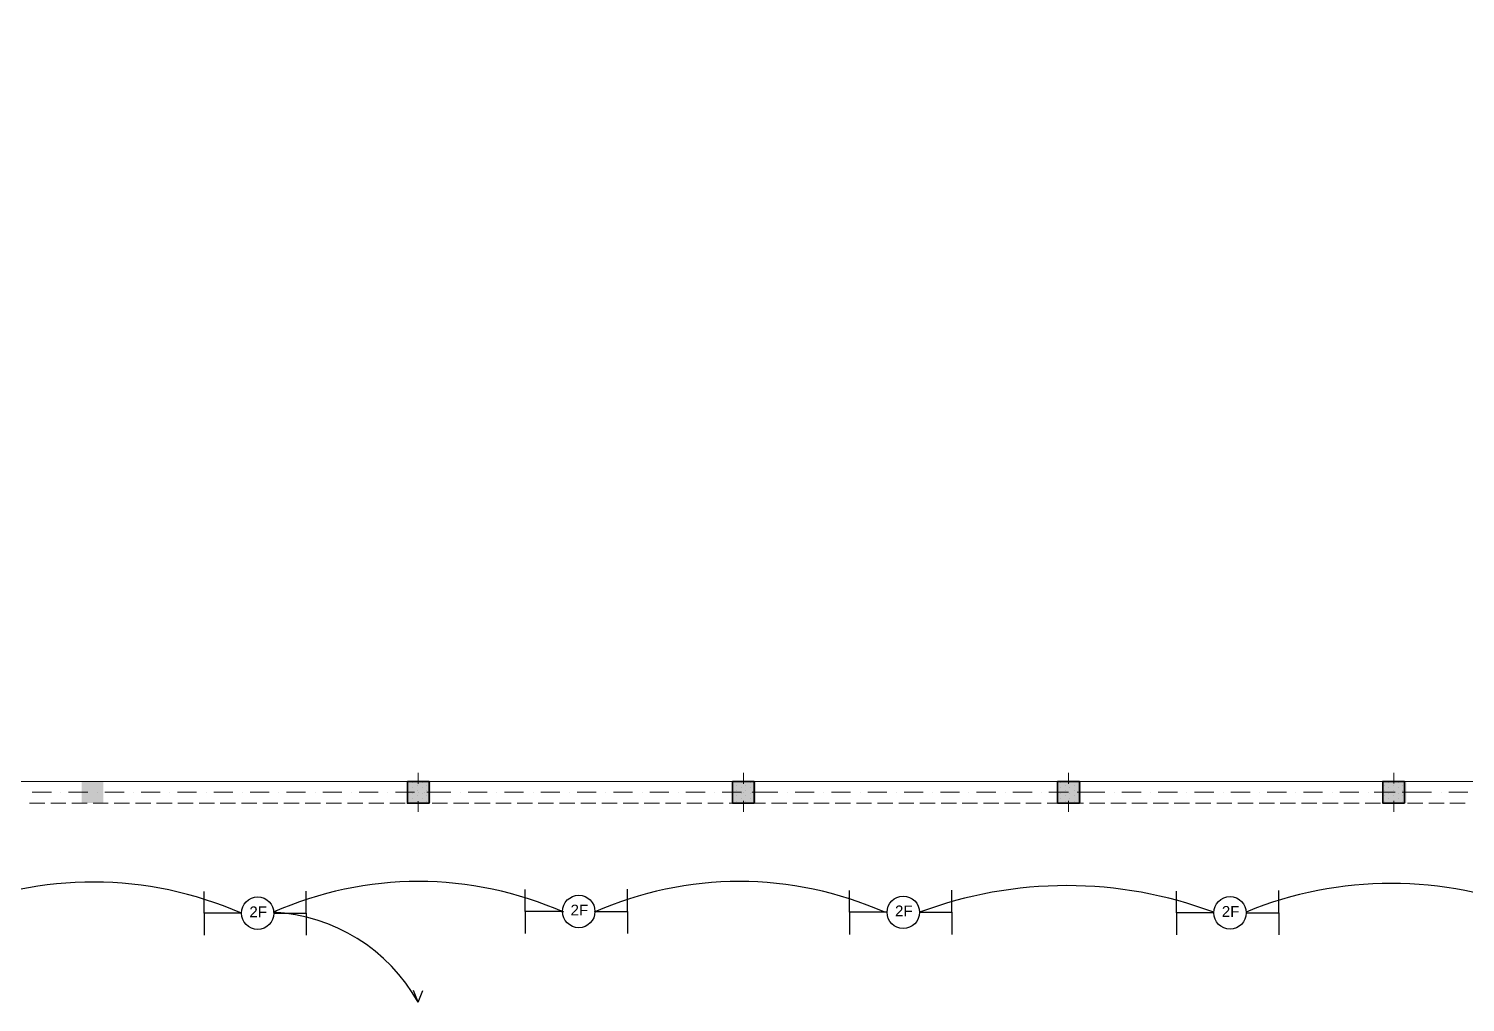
# Model space of a CAD drawing. Header units: inches. Extents: x 206002 to 410047, y 60394 to 83306.
# Drawn here: x 212924 to 226213, y 72250 to 81254 of the extents above; entities that cross this region are included whole.
import ezdxf

# ---------------------------------------------------------------- set-up
doc = ezdxf.new("R2010")
doc.units = ezdxf.units.IN
doc.header["$MEASUREMENT"] = 0
doc.layers.add('LIGHTING', color=1, linetype='Continuous')
doc.layers.add('PDF_Structural - Bearing', color=7, linetype='Continuous')
doc.styles.get("Standard").update_dxf_attribs({"font": 'arial.ttf'})

msp = doc.modelspace()

# ---------------------------------------------------------------- linework, layer by layer
at = {"layer": 'LIGHTING'}
for p, q in [((214546, 73074), (214546, 73276)), ((215491, 73074), (215491, 73279)), ((217517, 73090), (217517, 73292)), ((218462, 73090), (218462, 73296)), ((220518, 73082), (220518, 73284)), ((221464, 73082), (221464, 73287)), ((223541, 73077), (223541, 73279)), ((224487, 73077), (224487, 73283)), ((214892, 73074), (214546, 73074)), ((214546, 73074), (214546, 72870)), ((215192, 73074), (215491, 73074)), ((215491, 73074), (215491, 72870)), ((217862, 73090), (217517, 73090)), ((217517, 73090), (217517, 72886)), ((218162, 73090), (218462, 73090)), ((218462, 73090), (218462, 72886)), ((220864, 73082), (220518, 73082)), ((220518, 73082), (220518, 72878)), ((221164, 73082), (221464, 73082)), ((221464, 73082), (221464, 72878)), ((223887, 73077), (223541, 73077)), ((223541, 73077), (223541, 72873)), ((224187, 73077), (224487, 73077)), ((224487, 73077), (224487, 72873)), ((216526, 72250), (216482, 72360)), ((216526, 72250), (216570, 72360))]:
    msp.add_line(p, q, dxfattribs=at)
for centre in [(218012, 73090), (221014, 73082), (224037, 73077), (215042, 73074)]:
    msp.add_circle(centre, 150, dxfattribs=at)
for centre, radius, start, end in [((213518, 69948), 3414, 66.2857, 113.3707), ((216529, 70049), 3318, 66.1046, 113.8954), ((219498, 70049), 3318, 66.1046, 113.8954), ((222526, 69449), 3880, 69.4567, 110.5433), ((225526, 69834), 3516, 67.5019, 112.3891), ((215105, 71457), 1627, 29.1966, 87.1749)]:
    msp.add_arc(centre, radius, start, end, dxfattribs=at)
at = {"layer": 'PDF_Structural - Bearing', "lineweight": 18}
msp.add_lwpolyline([(271070, 74293), (240590, 74293), (240590, 81254), (237582, 81254), (237582, 74293), (207102, 74293), (207102, 65369), (216627, 65369), (216627, 63865), (261746, 63865), (261746, 65369), (271070, 65369)], close=True, dxfattribs=at)
for points in [[(212905, 74293), (213047, 74293)], [(213101, 74293), (213243, 74293)], [(213298, 74293), (213439, 74293)], [(213494, 74293), (213635, 74293)], [(213690, 74293), (213831, 74293)], [(213886, 74293), (214027, 74293)], [(214082, 74293), (214223, 74293)], [(214278, 74293), (214420, 74293)], [(214474, 74293), (214616, 74293)], [(214670, 74293), (214812, 74293)], [(214867, 74293), (215008, 74293)], [(215063, 74293), (215204, 74293)], [(215259, 74293), (215400, 74293)], [(215455, 74293), (215596, 74293)], [(215651, 74293), (215793, 74293)], [(215847, 74293), (215989, 74293)], [(216043, 74293), (216185, 74293)], [(216239, 74293), (216381, 74293)], [(216436, 74293), (216577, 74293)], [(216632, 74293), (216773, 74293)], [(216828, 74293), (216969, 74293)], [(217024, 74293), (217165, 74293)], [(217220, 74293), (217362, 74293)], [(217416, 74293), (217558, 74293)], [(217612, 74293), (217754, 74293)], [(217808, 74293), (217950, 74293)], [(218005, 74293), (218146, 74293)], [(218201, 74293), (218342, 74293)], [(218397, 74293), (218538, 74293)], [(218593, 74293), (218734, 74293)], [(218789, 74293), (218931, 74293)], [(218985, 74293), (219127, 74293)], [(219181, 74293), (219323, 74293)], [(219377, 74293), (219519, 74293)], [(219574, 74293), (219715, 74293)], [(219770, 74293), (219911, 74293)], [(219966, 74293), (220107, 74293)], [(220162, 74293), (220303, 74293)], [(220358, 74293), (220500, 74293)], [(220554, 74293), (220696, 74293)], [(220750, 74293), (220892, 74293)], [(220946, 74293), (221088, 74293)], [(221143, 74293), (221284, 74293)], [(221339, 74293), (221480, 74293)], [(221535, 74293), (221676, 74293)], [(221731, 74293), (221873, 74293)], [(221927, 74293), (222069, 74293)], [(222123, 74293), (222265, 74293)], [(222319, 74293), (222461, 74293)], [(222516, 74293), (222657, 74293)], [(222712, 74293), (222853, 74293)], [(222908, 74293), (223049, 74293)], [(223104, 74293), (223245, 74293)], [(223300, 74293), (223442, 74293)], [(223496, 74293), (223638, 74293)], [(223692, 74293), (223834, 74293)], [(223888, 74293), (224030, 74293)], [(224085, 74293), (224226, 74293)], [(224281, 74293), (224422, 74293)], [(224477, 74293), (224618, 74293)], [(224673, 74293), (224814, 74293)], [(224869, 74293), (225011, 74293)], [(225065, 74293), (225207, 74293)], [(225261, 74293), (225403, 74293)], [(225457, 74293), (225599, 74293)], [(225654, 74293), (225795, 74293)], [(225850, 74293), (225991, 74293)], [(226046, 74293), (226187, 74293)], [(212931, 74092), (213072, 74092)], [(213127, 74092), (213268, 74092)], [(213323, 74092), (213464, 74092)], [(213519, 74092), (213660, 74092)], [(213715, 74092), (213857, 74092)], [(213911, 74092), (214053, 74092)], [(214107, 74092), (214249, 74092)], [(214303, 74092), (214445, 74092)], [(214500, 74092), (214641, 74092)], [(214696, 74092), (214837, 74092)], [(214892, 74092), (215033, 74092)], [(215088, 74092), (215229, 74092)], [(215284, 74092), (215426, 74092)], [(215480, 74092), (215622, 74092)], [(215676, 74092), (215818, 74092)], [(215873, 74092), (216014, 74092)], [(216069, 74092), (216210, 74092)], [(216265, 74092), (216406, 74092)], [(216461, 74092), (216602, 74092)], [(216657, 74092), (216798, 74092)], [(216853, 74092), (216995, 74092)], [(217049, 74092), (217191, 74092)], [(217245, 74092), (217387, 74092)], [(217442, 74092), (217583, 74092)], [(217638, 74092), (217779, 74092)], [(217834, 74092), (217975, 74092)], [(218030, 74092), (218171, 74092)], [(218226, 74092), (218367, 74092)], [(218422, 74092), (218564, 74092)], [(218618, 74092), (218760, 74092)], [(218814, 74092), (218956, 74092)], [(219011, 74092), (219152, 74092)], [(219207, 74092), (219348, 74092)], [(219403, 74092), (219544, 74092)], [(219599, 74092), (219740, 74092)], [(219795, 74092), (219937, 74092)], [(219991, 74092), (220133, 74092)], [(220187, 74092), (220329, 74092)], [(220383, 74092), (220525, 74092)], [(220580, 74092), (220721, 74092)], [(220776, 74092), (220917, 74092)], [(220972, 74092), (221113, 74092)], [(221168, 74092), (221309, 74092)], [(221364, 74092), (221506, 74092)], [(221560, 74092), (221702, 74092)], [(221756, 74092), (221898, 74092)], [(221952, 74092), (222094, 74092)], [(222149, 74092), (222290, 74092)], [(222345, 74092), (222486, 74092)], [(222541, 74092), (222682, 74092)], [(222737, 74092), (222878, 74092)], [(222933, 74092), (223075, 74092)], [(223129, 74092), (223271, 74092)], [(223325, 74092), (223467, 74092)], [(223521, 74093), (223663, 74093)], [(223718, 74093), (223859, 74093)], [(223914, 74093), (224055, 74093)], [(224110, 74093), (224251, 74093)], [(224306, 74093), (224447, 74093)], [(224502, 74093), (224644, 74093)], [(224698, 74093), (224840, 74093)], [(224894, 74093), (225036, 74093)], [(225090, 74093), (225232, 74093)], [(225287, 74093), (225428, 74093)], [(225483, 74093), (225624, 74093)], [(225679, 74093), (225820, 74093)], [(225875, 74093), (226017, 74093)], [(226071, 74093), (226213, 74093)]]:
    msp.add_lwpolyline(points, dxfattribs=at)
at = {"layer": 'PDF_Structural - Bearing', "lineweight": 35}
for points in [[(216627, 74292), (216627, 74091), (216427, 74091), (216427, 74292)], [(219635, 74292), (219635, 74092), (219435, 74092), (219435, 74292)], [(222643, 74293), (222643, 74092), (222442, 74092), (222442, 74293)], [(222643, 74293), (222643, 74092), (222442, 74092), (222442, 74293)], [(225651, 74293), (225651, 74092), (225450, 74092), (225450, 74293)]]:
    msp.add_lwpolyline(points, close=True, dxfattribs=at)
at = {"layer": 'PDF_Structural - Bearing', "lineweight": 0}
for points in [[(216527, 74272), (216527, 74372)], [(219535, 74272), (219535, 74372)], [(225551, 74273), (225551, 74373)], [(216447, 74192), (216346, 74192)], [(216527, 74192), (216527, 74192)], [(216607, 74192), (216707, 74192)], [(219455, 74192), (219354, 74192)], [(219535, 74192), (219535, 74192)], [(219615, 74192), (219715, 74192)], [(222543, 74192), (222543, 74192)], [(222543, 74192), (222543, 74192)], [(225470, 74193), (225370, 74193)], [(225551, 74193), (225551, 74193)], [(225631, 74193), (225731, 74193)], [(216527, 74111), (216527, 74011)], [(219535, 74112), (219535, 74012)], [(225551, 74112), (225551, 74012)]]:
    msp.add_lwpolyline(points, dxfattribs=at)
for points in [[(222543, 74373), (222543, 74272)], [(222362, 74192), (222462, 74192)], [(222723, 74192), (222623, 74192)], [(222543, 74012), (222543, 74112)]]:
    msp.add_lwpolyline(points, close=True, dxfattribs=at)
at = {"layer": 'PDF_Structural - Bearing', "lineweight": 20}
for points in [[(212956, 74193), (213133, 74193)], [(213221, 74193), (213221, 74193)], [(213292, 74193), (213469, 74193)], [(213557, 74193), (213557, 74193)], [(213628, 74193), (213805, 74193)], [(213893, 74193), (213893, 74193)], [(213964, 74193), (214141, 74193)], [(214229, 74193), (214229, 74193)], [(214300, 74193), (214477, 74193)], [(214565, 74193), (214565, 74193)], [(214636, 74193), (214813, 74193)], [(214901, 74193), (214901, 74193)], [(214972, 74193), (215149, 74193)], [(215237, 74193), (215237, 74193)], [(215308, 74193), (215485, 74193)], [(215573, 74193), (215573, 74193)], [(215644, 74193), (215821, 74193)], [(215910, 74193), (215910, 74193)], [(215980, 74193), (216157, 74193)], [(216246, 74193), (216246, 74193)], [(216316, 74193), (216493, 74193)], [(216582, 74193), (216582, 74193)], [(216652, 74193), (216829, 74193)], [(216918, 74193), (216918, 74193)], [(216988, 74193), (217165, 74193)], [(217254, 74193), (217254, 74193)], [(217324, 74193), (217501, 74193)], [(217590, 74193), (217590, 74193)], [(217660, 74193), (217837, 74193)], [(217926, 74193), (217926, 74193)], [(217996, 74193), (218173, 74193)], [(218262, 74193), (218262, 74193)], [(218332, 74193), (218509, 74193)], [(218598, 74193), (218598, 74193)], [(218668, 74193), (218845, 74193)], [(218934, 74193), (218934, 74193)], [(219004, 74193), (219181, 74193)], [(219270, 74193), (219270, 74193)], [(219340, 74193), (219517, 74193)], [(219606, 74193), (219606, 74193)], [(219677, 74193), (219853, 74193)], [(219942, 74193), (219942, 74193)], [(220013, 74193), (220189, 74193)], [(220278, 74193), (220278, 74193)], [(220349, 74193), (220525, 74193)], [(220614, 74193), (220614, 74193)], [(220685, 74193), (220861, 74193)], [(220950, 74193), (220950, 74193)], [(221021, 74193), (221197, 74193)], [(221286, 74193), (221286, 74193)], [(221357, 74193), (221533, 74193)], [(221622, 74193), (221622, 74193)], [(221693, 74193), (221870, 74193)], [(221958, 74193), (221958, 74193)], [(222029, 74193), (222205, 74193)], [(222294, 74193), (222294, 74193)], [(222365, 74193), (222542, 74193)], [(222630, 74193), (222630, 74193)], [(222701, 74193), (222878, 74193)], [(222966, 74193), (222966, 74193)], [(223037, 74193), (223214, 74193)], [(223302, 74193), (223302, 74193)], [(223373, 74193), (223550, 74193)], [(223638, 74193), (223638, 74193)], [(223709, 74193), (223886, 74193)], [(223974, 74193), (223974, 74193)], [(224045, 74193), (224222, 74193)], [(224310, 74193), (224310, 74193)], [(224381, 74193), (224558, 74193)], [(224646, 74193), (224646, 74193)], [(224717, 74193), (224894, 74193)], [(224982, 74193), (224982, 74193)], [(225053, 74193), (225230, 74193)], [(225318, 74193), (225318, 74193)], [(225389, 74193), (225566, 74193)], [(225654, 74193), (225654, 74193)], [(225725, 74193), (225902, 74193)], [(225990, 74193), (225990, 74193)], [(226061, 74193), (226238, 74193)]]:
    msp.add_lwpolyline(points, dxfattribs=at)
at = {"layer": 'PDF_Structural - Bearing', "lineweight": 15}
for points in [[(216433, 74259), (216433, 74259)], [(216433, 74209), (216433, 74209)], [(216433, 74158), (216433, 74158)], [(216476, 74284), (216476, 74284)], [(216476, 74234), (216476, 74234)], [(216476, 74184), (216476, 74184)], [(216519, 74259), (216519, 74259)], [(216519, 74209), (216519, 74209)], [(216519, 74158), (216519, 74158)], [(216563, 74284), (216563, 74284)], [(216563, 74234), (216563, 74234)], [(216563, 74184), (216563, 74184)], [(216606, 74259), (216606, 74259)], [(216606, 74209), (216606, 74209)], [(216606, 74158), (216606, 74158)], [(219472, 74259), (219472, 74259)], [(219472, 74209), (219472, 74209)], [(219472, 74158), (219472, 74158)], [(219515, 74284), (219515, 74284)], [(219515, 74234), (219515, 74234)], [(219515, 74184), (219515, 74184)], [(219559, 74259), (219559, 74259)], [(219559, 74209), (219559, 74209)], [(219559, 74158), (219559, 74158)], [(219602, 74284), (219602, 74284)], [(219602, 74234), (219602, 74234)], [(219602, 74184), (219602, 74184)], [(222467, 74284), (222467, 74284)], [(222467, 74284), (222467, 74284)], [(222467, 74234), (222467, 74234)], [(222467, 74234), (222467, 74234)], [(222467, 74184), (222467, 74184)], [(222467, 74184), (222467, 74184)], [(222511, 74259), (222511, 74259)], [(222511, 74259), (222511, 74259)], [(222511, 74209), (222511, 74209)], [(222511, 74209), (222511, 74209)], [(222511, 74158), (222511, 74158)], [(222511, 74158), (222511, 74158)], [(222554, 74284), (222554, 74284)], [(222554, 74284), (222554, 74284)], [(222554, 74234), (222554, 74234)], [(222554, 74234), (222554, 74234)], [(222554, 74184), (222554, 74184)], [(222554, 74184), (222554, 74184)], [(222598, 74259), (222598, 74259)], [(222598, 74259), (222598, 74259)], [(222598, 74209), (222598, 74209)], [(222598, 74209), (222598, 74209)], [(222598, 74158), (222598, 74158)], [(222598, 74158), (222598, 74158)], [(222641, 74284), (222641, 74284)], [(222641, 74284), (222641, 74284)], [(222641, 74234), (222641, 74234)], [(222641, 74234), (222641, 74234)], [(222641, 74184), (222641, 74184)], [(222641, 74184), (222641, 74184)], [(225463, 74259), (225463, 74259)], [(225463, 74209), (225463, 74209)], [(225463, 74158), (225463, 74158)], [(225506, 74284), (225506, 74284)], [(225506, 74234), (225506, 74234)], [(225506, 74184), (225506, 74184)], [(225550, 74259), (225550, 74259)], [(225550, 74209), (225550, 74209)], [(225550, 74158), (225550, 74158)], [(225593, 74284), (225593, 74284)], [(225593, 74234), (225593, 74234)], [(225593, 74184), (225593, 74184)], [(225637, 74259), (225637, 74259)], [(225637, 74209), (225637, 74209)], [(225637, 74158), (225637, 74158)], [(216433, 74108), (216433, 74108)], [(216476, 74133), (216476, 74133)], [(216519, 74108), (216519, 74108)], [(216563, 74133), (216563, 74133)], [(216606, 74108), (216606, 74108)], [(219472, 74108), (219472, 74108)], [(219515, 74133), (219515, 74133)], [(219559, 74108), (219559, 74108)], [(219602, 74133), (219602, 74133)], [(222467, 74133), (222467, 74133)], [(222467, 74133), (222467, 74133)], [(222511, 74108), (222511, 74108)], [(222511, 74108), (222511, 74108)], [(222554, 74133), (222554, 74133)], [(222554, 74133), (222554, 74133)], [(222598, 74108), (222598, 74108)], [(222598, 74108), (222598, 74108)], [(222641, 74133), (222641, 74133)], [(222641, 74133), (222641, 74133)], [(225463, 74108), (225463, 74108)], [(225506, 74133), (225506, 74133)], [(225550, 74108), (225550, 74108)], [(225593, 74133), (225593, 74133)], [(225637, 74108), (225637, 74108)]]:
    msp.add_lwpolyline(points, dxfattribs=at)
at = {"layer": 'PDF_Structural - Bearing', "lineweight": 0, "transparency": 33554559}
for points in [[(213614, 74293), (213614, 74092), (213414, 74293), (213414, 74092)], [(216427, 74293), (216627, 74293), (216427, 74092), (216627, 74092)], [(216443, 74293), (216643, 74293), (216443, 74092), (216643, 74092)], [(219451, 74293), (219651, 74293), (219451, 74092), (219651, 74092)], [(222459, 74293), (222659, 74293), (222459, 74092), (222659, 74092)], [(225467, 74293), (225667, 74293), (225467, 74092), (225667, 74092)]]:
    msp.add_solid(points, dxfattribs=at)
at = {"layer": 'PDF_Structural - Bearing', "color": 7, "lineweight": 0, "true_color": 0xffffff, "transparency": 33554559}
for points in [[(216627, 74292), (216627, 74091), (216427, 74292), (216427, 74091)], [(219635, 74292), (219635, 74092), (219435, 74292), (219435, 74092)], [(222643, 74293), (222643, 74092), (222442, 74293), (222442, 74092)], [(222643, 74293), (222643, 74092), (222442, 74293), (222442, 74092)], [(225651, 74293), (225651, 74092), (225450, 74293), (225450, 74092)]]:
    msp.add_solid(points, dxfattribs=at)

# ---------------------------------------------------------------- texts
at = {"layer": 'LIGHTING', "char_height": 100, "attachment_point": 1}
for insert in [(214965, 73136), (217936, 73153), (220938, 73145), (223961, 73140)]:
    msp.add_mtext_dynamic_manual_height_columns('2F', width=175.49, gutter_width=1, heights=[0], dxfattribs=dict(at, insert=insert))

doc.saveas('drawing.dxf')
